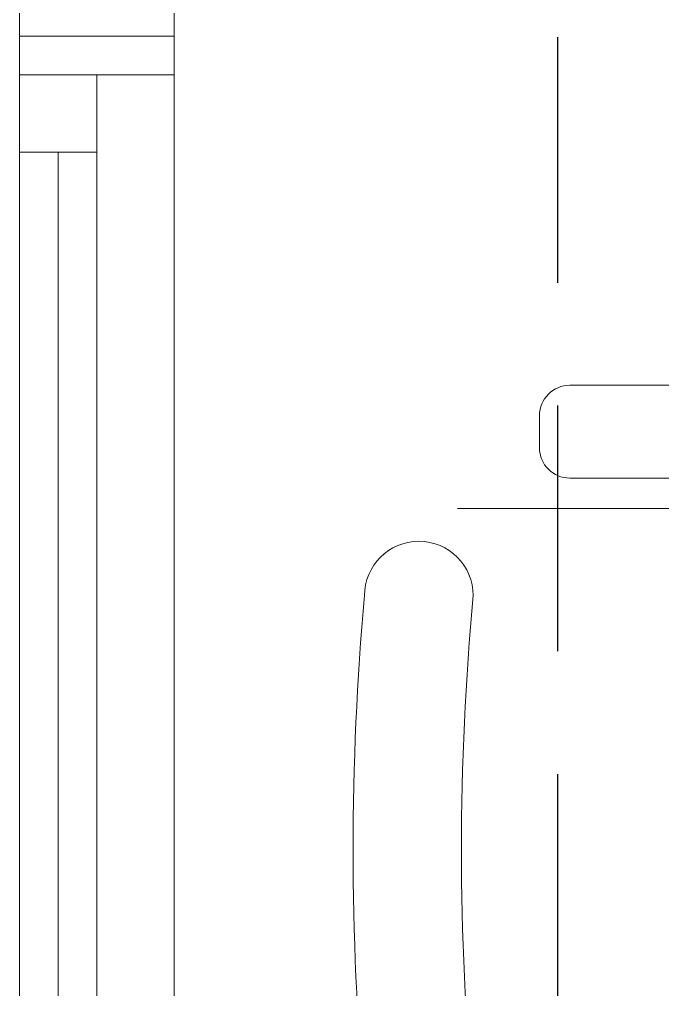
# Model space of a CAD drawing. Header units: inches. Extents: x -12418 to 57169, y -29325 to 19878.
# Drawn here: x 31350 to 31765, y -4024 to -3397 of the extents above; entities that cross this region are included whole.
import ezdxf

# ---------------------------------------------------------------- set-up
doc = ezdxf.new("R2010")
doc.units = ezdxf.units.IN
doc.header["$LTSCALE"] = 25
doc.header["$MEASUREMENT"] = 0
doc.linetypes.add('DASHDOT', pattern=[25.4, 12.7, -6.35, 0, -6.35])
doc.linetypes.add('HIDDEN', pattern=[9.525, 6.35, -3.175])
doc.layers.get('0').update_dxf_attribs({"color": 8})
for name, color, linetype, lineweight in [('00-Ground Floor$0$Aluminum', 251, 'Continuous', 5), ('00-Ground Floor$0$LOADING', 253, 'Continuous', 5), ('00-Ground Floor$0$Walls', 251, 'Continuous', 5), ('E-LITE-CLNG-CNDT', 6, 'DASHDOT', 35), ('E-POWR-FLOR-CNDT', 6, 'HIDDEN', 25)]:
    doc.layers.add(name, color=color, linetype=linetype, lineweight=lineweight)

# ---------------------------------------------------------------- blocks, each defined once
blk = doc.blocks.new('00-Ground Floor$0$GF21018-P')
at = {"color": 0}
for p, q in [((0.22049, 0.47563), (0.22049, 0.0675)), ((0.24001, 0.32259), (0.24001, 0.14)), ((0.30001, 0.32259), (0.30001, 0.14)), ((0.25963, 0.12039), (0.2804, 0.12039))]:
    blk.add_line(p, q, dxfattribs=at)
for centre, radius, start, end in [((0.25963, 0.14), 0.01962, 180, 270), ((0.2804, 0.14), 0.01962, 270, 0), ((0, 1.84674), 1.77674, 264.69456, 275.30527), ((0.16409, 0.0425), 0.03511, 270, 90), ((0, 1.83136), 1.83136, 264.85322, 275.14698)]:
    blk.add_arc(centre, radius, start, end, dxfattribs=at)
blk = doc.blocks.new('00-Ground Floor$0$A$C37be4daf')
at = {"layer": '00-Ground Floor$0$Aluminum'}
for p, q in [((1416.01, 598.24), (216.01, 598.24)), ((1341.01, 548.24), (1341.01, 598.24)), ((1391.01, 498.24), (1391.01, 598.24)), ((291.01, 573.24), (1341.01, 573.24)), ((1391.01, 548.24), (241.01, 548.24)), ((1416.01, 498.24), (216.01, 498.24))]:
    blk.add_line(p, q, dxfattribs=at)
at = {"layer": '00-Ground Floor$0$Walls'}
blk.add_line((1416.01, 498.24), (1416.01, 598.24), dxfattribs=at)
blk = doc.blocks.new('00-Ground Floor')
at = {"layer": '00-Ground Floor$0$Walls'}
for p, q in [((31349.51, -5267.43, 0), (31349.51, -2747.43, 0)), ((31449.51, -5267.43, 0), (31449.51, -2847.43, 0))]:
    blk.add_line(p, q, dxfattribs=at)
at = {"rotation": 90}
blk.add_blockref('00-Ground Floor$0$A$C37be4daf', (31947.74, -4823.44, 0), dxfattribs=at)
at = {"layer": '00-Ground Floor$0$LOADING', "extrusion": (-7.77426e-06, -2.24021e-05, 1), "xscale": -1000, "yscale": 1000, "zscale": 1000, "rotation": 270.0014107550519}
blk.add_blockref('00-Ground Floor$0$GF21018-P', (31565.06, -3933.07, -0.18), dxfattribs=at)

msp = doc.modelspace()

# ---------------------------------------------------------------- linework, layer by layer
at = {"layer": 'E-POWR-FLOR-CNDT', "elevation": 0}
msp.add_lwpolyline([(32122.93, -2988.04), (32016.06, -3094.91), (31771.99, -3094.91, 0.414214), (31696.99, -3169.91), (31696.99, -4510.72), (31573.25, -4634.47)], format="xyb", dxfattribs=at)

# ---------------------------------------------------------------- block references
at = {"layer": 'E-LITE-CLNG-CNDT'}
msp.add_blockref('00-Ground Floor', (0, 0), dxfattribs=at)

doc.saveas('drawing.dxf')
